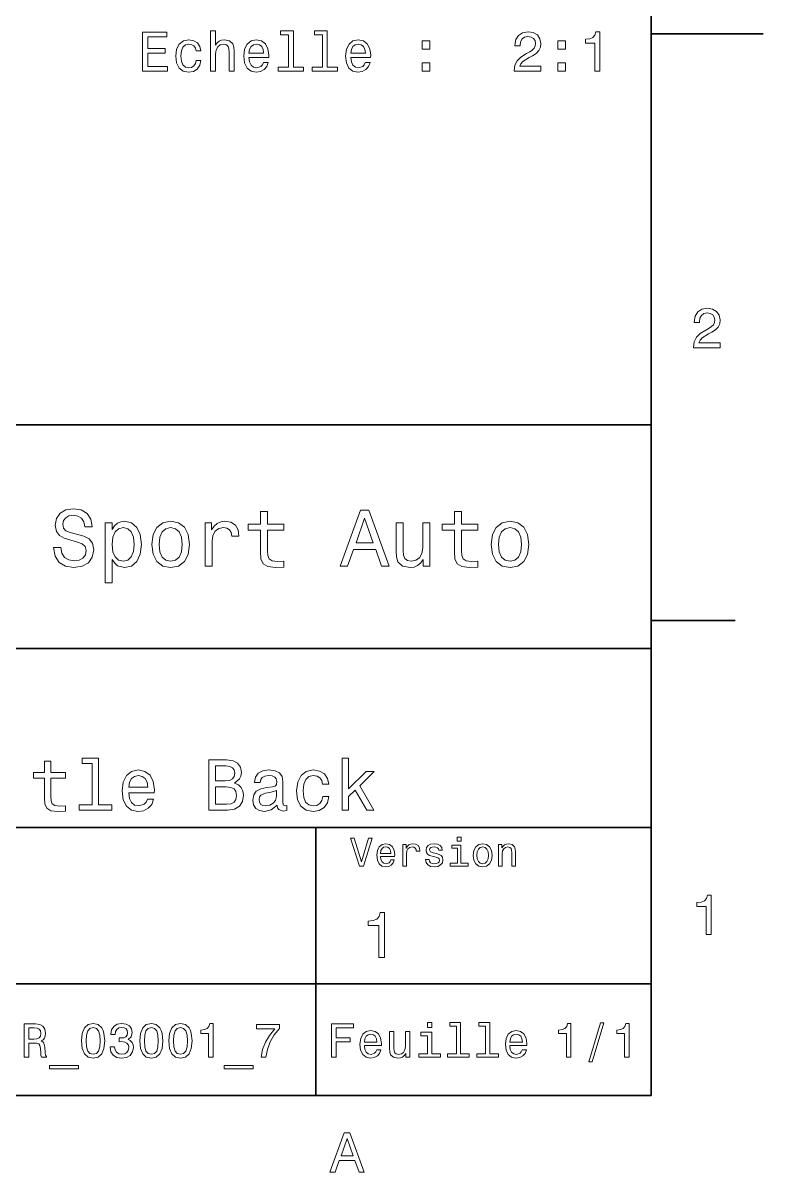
# Model space of a CAD drawing. Extents: x 0 to 297, y 0 to 210.
# Drawn here: x 230.8 to 297, y 3.2 to 106 of the extents above; entities that cross this region are included whole.
import ezdxf

# ---------------------------------------------------------------- set-up
doc = ezdxf.new("R2010")
doc.units = 0

msp = doc.modelspace()

# ---------------------------------------------------------------- linework, layer by layer
at = {"color": 7, "lineweight": 35}
for p, q in [((287, 10), (287, 200)), ((97, 70), (287, 70)), ((287, 70), (287, 10)), ((162, 50), (287, 50)), ((162, 34), (287, 34)), ((257, 10), (257, 34)), ((162, 20), (287, 20)), ((10, 10), (287, 10)), ((97, 10), (287, 10))]:
    msp.add_line(p, q, dxfattribs=at)
at = {"color": 7, "lineweight": 35, "ltscale": 0.25}
msp.add_line((287, 105), (297, 105), dxfattribs=at)
at = {"color": 7, "lineweight": 35, "ltscale": 0.1875}
msp.add_line((287, 52.5), (294.5, 52.5), dxfattribs=at)
at = {"color": 7, "lineweight": 13}
for points in [[(241.507751, 101.654968), (243.726761, 101.654968), (243.726761, 102.078598), (241.971725, 102.078598), (241.971725, 103.263756), (243.535126, 103.263756), (243.535126, 103.682343), (241.971725, 103.682343), (241.971725, 104.731339), (243.686417, 104.731339), (243.686417, 105.154968), (241.507751, 105.154968)], [(247.594925, 101.654968), (248.038727, 101.654968), (248.038727, 103.218369), (248.084122, 103.576439), (248.230362, 103.838684), (248.457321, 104.000069), (248.759903, 104.060585), (249.001984, 104.010155), (249.153275, 103.873985), (249.228928, 103.647041), (249.25415, 103.344452), (249.25415, 101.654968), (249.697952, 101.654968), (249.697952, 103.435226), (249.67778, 103.793297), (249.58699, 104.090851), (249.289444, 104.363182), (248.82547, 104.459), (248.573303, 104.423698), (248.356445, 104.327881), (248.174896, 104.176582), (248.038727, 103.96981), (248.038727, 105.276009), (247.594925, 105.276009)], [(254.54953, 104.902809), (254.54953, 102.028168), (253.636703, 102.028168), (253.636703, 101.654968), (255.901123, 101.654968), (255.901123, 102.028168), (254.993332, 102.028168), (254.993332, 105.276009), (253.853561, 105.276009), (253.853561, 104.902809)], [(257.585571, 104.902809), (257.585571, 102.028168), (256.672729, 102.028168), (256.672729, 101.654968), (258.937134, 101.654968), (258.937134, 102.028168), (258.029358, 102.028168), (258.029358, 105.276009), (256.889587, 105.276009), (256.889587, 104.902809)], [(274.732544, 101.654968), (277.138153, 101.654968), (277.138153, 102.088684), (275.236847, 102.088684), (275.342773, 102.325714), (275.524323, 102.5224), (276.084106, 102.88047), (276.381653, 103.031769), (276.714508, 103.248627), (276.951538, 103.500793), (277.087708, 103.79834), (277.138153, 104.136238), (277.052429, 104.559868), (276.815369, 104.892723), (276.452271, 105.104538), (275.983246, 105.180183), (275.499084, 105.094452), (275.130951, 104.857414), (274.893921, 104.479179), (274.813232, 103.979897), (274.813232, 103.909294), (275.272156, 103.909294), (275.272156, 103.949638), (275.317535, 104.29258), (275.453705, 104.544739), (275.670563, 104.706123), (275.958038, 104.761597), (276.250549, 104.711166), (276.467407, 104.585083), (276.608612, 104.388397), (276.659058, 104.141281), (276.623749, 103.909294), (276.527924, 103.712608), (276.366547, 103.541138), (276.144623, 103.389839), (275.847076, 103.228455), (275.352844, 102.915771), (275.004852, 102.582924), (274.798096, 102.179466), (274.732544, 101.670097)], [(281.944336, 101.654968), (282.403259, 101.654968), (282.403259, 105.180183), (282.060333, 105.180183), (281.969543, 104.872551), (281.787994, 104.665771), (281.51062, 104.544739), (281.12735, 104.504395), (281.12735, 104.146324), (281.944336, 104.146324)], [(246.283676, 103.465485), (246.722443, 103.465485), (246.631668, 103.868942), (246.41481, 104.186668), (246.076904, 104.383354), (245.638153, 104.459), (245.154007, 104.358139), (244.785843, 104.075714), (244.553864, 103.616783), (244.47316, 103.001511), (244.548813, 102.391281), (244.775757, 101.937386), (245.13382, 101.654968), (245.623016, 101.559151), (246.056732, 101.634796), (246.394638, 101.846611), (246.626617, 102.179466), (246.727493, 102.623268), (246.303864, 102.623268), (246.22821, 102.340851), (246.08699, 102.129028), (245.885269, 101.99791), (245.638153, 101.957565), (245.330521, 102.023125), (245.108612, 102.224854), (244.972443, 102.552666), (244.927048, 103.01664), (244.972443, 103.470528), (245.113647, 103.79834), (245.340607, 104.000069), (245.638153, 104.070671), (245.900391, 104.025284), (246.097076, 103.909294), (246.22821, 103.717651)], [(251.019272, 102.88047), (252.794495, 102.88047), (252.79953, 103.087242), (252.718842, 103.667213), (252.496933, 104.100937), (252.143921, 104.363182), (251.674896, 104.459), (251.215958, 104.358139), (250.86293, 104.075714), (250.635986, 103.616783), (250.555298, 103.011597), (250.630951, 102.391281), (250.857895, 101.937386), (251.205872, 101.654968), (251.65976, 101.559151), (252.053131, 101.62471), (252.3759, 101.796181), (252.61293, 102.068512), (252.7491, 102.431625), (252.310333, 102.431625), (252.219559, 102.229897), (252.08844, 102.078598), (251.71524, 101.957565), (251.42778, 102.013039), (251.210922, 102.189552), (251.069702, 102.477013), (251.019272, 102.865341)], [(251.019272, 103.25367), (251.074753, 103.601654), (251.210922, 103.858856), (251.417694, 104.015198), (251.690018, 104.070671), (251.957321, 104.015198), (252.164093, 103.858856), (252.290161, 103.601654), (252.335556, 103.25367)], [(260.12735, 102.88047), (261.902557, 102.88047), (261.907593, 103.087242), (261.826904, 103.667213), (261.605011, 104.100937), (261.251984, 104.363182), (260.782959, 104.459), (260.324036, 104.358139), (259.971008, 104.075714), (259.744049, 103.616783), (259.663361, 103.011597), (259.739014, 102.391281), (259.965973, 101.937386), (260.313934, 101.654968), (260.767822, 101.559151), (261.161194, 101.62471), (261.483978, 101.796181), (261.721008, 102.068512), (261.857178, 102.431625), (261.418396, 102.431625), (261.327637, 102.229897), (261.196503, 102.078598), (260.823303, 101.957565), (260.535858, 102.013039), (260.319, 102.189552), (260.177765, 102.477013), (260.12735, 102.865341)], [(260.12735, 103.25367), (260.182831, 103.601654), (260.319, 103.858856), (260.525757, 104.015198), (260.798096, 104.070671), (261.065369, 104.015198), (261.272156, 103.858856), (261.398224, 103.601654), (261.443634, 103.25367)], [(266.507019, 103.61174), (267.203003, 103.61174), (267.203003, 104.363182), (266.507019, 104.363182)], [(278.651123, 103.61174), (279.347076, 103.61174), (279.347076, 104.363182), (278.651123, 104.363182)], [(266.507019, 101.654968), (267.203003, 101.654968), (267.203003, 102.40641), (266.507019, 102.40641)], [(278.651123, 101.654968), (279.347076, 101.654968), (279.347076, 102.40641), (278.651123, 102.40641)], [(290.76947, 76.916786), (293.175079, 76.916786), (293.175079, 77.350502), (291.273773, 77.350502), (291.3797, 77.587532), (291.561249, 77.784218), (292.121033, 78.142288), (292.418579, 78.293587), (292.751434, 78.510445), (292.988464, 78.762604), (293.124634, 79.060158), (293.175079, 79.398056), (293.089355, 79.821686), (292.852325, 80.154541), (292.489197, 80.366356), (292.020172, 80.442001), (291.536041, 80.35627), (291.167877, 80.119232), (290.930847, 79.740997), (290.850159, 79.241714), (290.850159, 79.171112), (291.309082, 79.171112), (291.309082, 79.211456), (291.354462, 79.554398), (291.490631, 79.806557), (291.707489, 79.967941), (291.994965, 80.023415), (292.287476, 79.972984), (292.504333, 79.846901), (292.645538, 79.650215), (292.695984, 79.403099), (292.660675, 79.171112), (292.56485, 78.974426), (292.403473, 78.802956), (292.181549, 78.651657), (291.884003, 78.490273), (291.389771, 78.177589), (291.041779, 77.844742), (290.835022, 77.441284), (290.76947, 76.931915)], [(234.20462, 59.030979), (233.548996, 59.030979), (233.693085, 58.267288), (234.053314, 57.70533), (234.608078, 57.366714), (235.357361, 57.244236), (236.099426, 57.359509), (236.654175, 57.67651), (237.007202, 58.17363), (237.136902, 58.82925), (237.028824, 59.420029), (236.726227, 59.801872), (236.236313, 60.054031), (235.580704, 60.241352), (235.018738, 60.378242), (234.651306, 60.536743), (234.442368, 60.767288), (234.377533, 61.127522), (234.442368, 61.451729), (234.629684, 61.696686), (234.917877, 61.862389), (235.314133, 61.920029), (235.71759, 61.84798), (236.034592, 61.653458), (236.24353, 61.32925), (236.344391, 60.889767), (237, 60.889767), (237, 60.904179), (236.884735, 61.581409), (236.546112, 62.085732), (236.01297, 62.402737), (235.292511, 62.510807), (234.644104, 62.402737), (234.139771, 62.100143), (233.815567, 61.631844), (233.700287, 61.026657), (233.793961, 60.486309), (234.067734, 60.118874), (234.5, 59.873917), (235.09079, 59.6866), (235.674362, 59.520893), (236.113831, 59.362389), (236.380402, 59.131844), (236.47406, 58.757202), (236.387619, 58.375359), (236.164276, 58.087173), (235.825653, 57.907059), (235.386169, 57.849422), (234.896255, 57.928673), (234.521622, 58.159222), (234.283875, 58.533859)], [(252.05043, 60.579971), (252.05043, 58.64193), (252.093658, 58.015129), (252.29538, 57.582851), (252.698853, 57.330688), (253.383286, 57.244236), (254.132568, 57.280258), (254.132568, 57.827808), (253.585022, 57.78458), (253.087891, 57.842216), (252.82132, 58.022331), (252.706055, 58.324928), (252.684448, 58.75), (252.684448, 60.579971), (254.132568, 60.579971), (254.132568, 61.120316), (252.684448, 61.120316), (252.684448, 62.251438), (252.05043, 62.251438), (252.05043, 61.120316), (250.955322, 61.120316), (250.955322, 60.579971)], [(259.175781, 57.381123), (259.838623, 57.381123), (260.364563, 58.850864), (262.360229, 58.850864), (262.886169, 57.381123), (263.563416, 57.381123), (261.733429, 62.388329), (260.998566, 62.388329)], [(269.399109, 60.579971), (269.399109, 58.64193), (269.442352, 58.015129), (269.644073, 57.582851), (270.047546, 57.330688), (270.731995, 57.244236), (271.481262, 57.280258), (271.481262, 57.827808), (270.933716, 57.78458), (270.436584, 57.842216), (270.170013, 58.022331), (270.054749, 58.324928), (270.033142, 58.75), (270.033142, 60.579971), (271.481262, 60.579971), (271.481262, 61.120316), (270.033142, 61.120316), (270.033142, 62.251438), (269.399109, 62.251438), (269.399109, 61.120316), (268.304016, 61.120316), (268.304016, 60.579971)], [(238.786743, 60.652016), (238.786743, 61.25), (238.15274, 61.25), (238.15274, 55.882565), (238.786743, 55.882565), (238.786743, 57.971901), (239.010101, 57.633286), (239.262253, 57.409943), (239.896271, 57.244236), (240.50145, 57.381123), (240.976959, 57.791786), (241.286743, 58.440201), (241.402023, 59.319164), (241.286743, 60.190922), (240.976959, 60.839336), (240.50145, 61.242794), (239.896271, 61.386887), (239.550446, 61.343658), (239.255051, 61.206772), (239.002899, 60.976223)], [(239.788193, 57.8134), (239.363129, 57.907059), (239.053314, 58.195244), (238.858795, 58.663544), (238.793945, 59.319164), (238.858795, 59.967579), (239.053314, 60.435879), (239.363129, 60.716858), (239.788193, 60.817722), (240.177246, 60.716858), (240.48703, 60.428673), (240.681564, 59.960373), (240.753601, 59.319164), (240.681564, 58.67075), (240.48703, 58.195244), (240.177246, 57.907059)], [(242.338623, 59.311958), (242.453888, 58.432995), (242.785309, 57.78458), (243.311249, 57.381123), (244.017303, 57.244236), (244.716141, 57.381123), (245.242081, 57.777374), (245.573486, 58.425793), (245.695969, 59.311958), (245.573486, 60.190922), (245.242081, 60.846542), (244.716141, 61.242794), (244.017303, 61.386887), (243.311249, 61.242794), (242.785309, 60.839336), (242.453888, 60.190922)], [(242.98703, 59.319164), (243.05188, 59.967579), (243.253601, 60.435879), (243.57782, 60.72406), (244.017303, 60.824928), (244.449585, 60.72406), (244.773773, 60.443081), (244.97551, 59.967579), (245.047546, 59.319164), (244.97551, 58.663544), (244.773773, 58.188038), (244.449585, 57.899853), (244.017303, 57.806194), (243.57782, 57.899853), (243.253601, 58.188038), (243.05188, 58.663544)], [(247.100861, 57.381123), (247.734863, 57.381123), (247.734863, 59.592937), (247.799713, 60.12608), (247.994232, 60.507923), (248.311249, 60.738472), (248.736313, 60.817722), (249.053314, 60.767288), (249.291077, 60.623199), (249.435165, 60.378242), (249.485596, 60.046829), (250.126801, 60.046829), (250.040344, 60.630402), (249.802597, 61.048271), (249.406342, 61.30043), (248.865997, 61.386887), (248.498566, 61.32925), (248.181549, 61.185158), (247.900574, 60.940201), (247.677246, 60.608788), (247.677246, 61.25), (247.100861, 61.25)], [(260.595093, 59.463257), (261.365997, 61.667866), (262.136902, 59.463257)], [(267.194519, 61.25), (266.560516, 61.25), (266.560516, 59.016571), (266.488464, 58.497837), (266.279541, 58.123196), (265.955322, 57.892651), (265.530243, 57.820602), (265.19165, 57.878242), (264.975494, 58.051151), (264.853027, 58.346542), (264.824219, 58.764408), (264.824219, 61.25), (264.190186, 61.25), (264.190186, 58.706772), (264.211792, 58.195244), (264.348694, 57.770172), (264.766571, 57.381123), (265.436584, 57.244236), (265.796814, 57.294666), (266.106628, 57.424351), (266.373199, 57.647694), (266.589325, 57.971901), (266.589325, 57.381123), (267.194519, 57.381123)], [(272.698853, 59.311958), (272.814117, 58.432995), (273.145508, 57.78458), (273.671448, 57.381123), (274.377502, 57.244236), (275.076355, 57.381123), (275.602295, 57.777374), (275.933716, 58.425793), (276.056183, 59.311958), (275.933716, 60.190922), (275.602295, 60.846542), (275.076355, 61.242794), (274.377502, 61.386887), (273.671448, 61.242794), (273.145508, 60.839336), (272.814117, 60.190922)], [(273.34726, 59.319164), (273.412109, 59.967579), (273.613831, 60.435879), (273.938019, 60.72406), (274.377502, 60.824928), (274.809784, 60.72406), (275.134003, 60.443081), (275.335724, 59.967579), (275.407776, 59.319164), (275.335724, 58.663544), (275.134003, 58.188038), (274.809784, 57.899853), (274.377502, 57.806194), (273.938019, 57.899853), (273.613831, 58.188038), (273.412109, 58.663544)], [(237.002869, 39.706051), (237.002869, 36.010086), (235.829254, 36.010086), (235.829254, 35.530258), (238.740631, 35.530258), (238.740631, 36.010086), (237.573486, 36.010086), (237.573486, 40.185879), (236.108063, 40.185879), (236.108063, 39.706051)], [(259.366699, 35.530258), (259.937317, 35.530258), (259.937317, 36.755764), (260.533875, 37.332851), (261.55835, 35.530258), (262.200287, 35.530258), (260.922913, 37.728386), (262.232697, 39.012245), (261.51297, 39.012245), (259.937317, 37.443081), (259.937317, 40.185879), (259.366699, 40.185879)], [(232.729828, 38.409222), (232.729828, 36.664986), (232.768723, 36.100864), (232.950287, 35.711815), (233.3134, 35.484871), (233.929382, 35.407059), (234.603745, 35.43948), (234.603745, 35.932274), (234.110947, 35.893372), (233.663544, 35.945244), (233.42363, 36.107349), (233.319885, 36.379681), (233.30043, 36.762245), (233.30043, 38.409222), (234.603745, 38.409222), (234.603745, 38.895531), (233.30043, 38.895531), (233.30043, 39.913544), (232.729828, 39.913544), (232.729828, 38.895531), (231.744232, 38.895531), (231.744232, 38.409222)], [(240.270889, 37.105907), (242.553314, 37.105907), (242.559784, 37.371758), (242.456055, 38.117435), (242.170746, 38.675072), (241.716858, 39.012245), (241.113831, 39.135445), (240.523773, 39.005764), (240.069885, 38.642651), (239.778091, 38.052593), (239.674347, 37.274494), (239.771606, 36.476944), (240.0634, 35.893372), (240.510803, 35.530258), (241.094376, 35.407059), (241.600143, 35.491352), (242.015121, 35.711815), (242.319885, 36.061958), (242.494949, 36.528816), (241.930832, 36.528816), (241.814117, 36.269451), (241.645523, 36.074928), (241.165695, 35.919308), (240.796112, 35.990631), (240.517288, 36.217579), (240.335724, 36.587173), (240.270889, 37.086452)], [(249.731262, 37.961815), (250.18515, 38.337894), (250.301865, 38.590778), (250.340775, 38.902016), (250.25647, 39.388329), (250.003601, 39.738472), (249.595093, 39.95245), (249.02449, 40.030258), (247.422913, 40.030258), (247.422913, 35.530258), (249.115265, 35.530258), (249.718292, 35.621037), (250.165695, 35.886887), (250.444519, 36.308357), (250.541779, 36.87896), (250.483429, 37.261528), (250.327805, 37.57925), (250.074921, 37.812679)], [(248.901291, 38.162823), (248.01944, 38.162823), (248.01944, 39.492073), (248.953156, 39.492073), (249.303314, 39.453171), (249.549713, 39.336452), (249.698837, 39.135445), (249.750717, 38.837173), (249.692352, 38.538902), (249.536743, 38.331409), (249.270889, 38.201729)], [(253.550415, 35.98415), (253.550415, 35.964695), (253.582855, 35.744236), (253.680115, 35.588615), (254.088608, 35.465416), (254.406342, 35.517288), (254.406342, 35.958214), (254.270172, 35.938759), (254.088608, 36.023052), (254.056183, 36.282421), (254.056183, 38.085014), (253.978378, 38.545387), (253.751434, 38.869595), (253.355896, 39.064121), (252.798264, 39.135445), (252.253601, 39.057636), (251.851578, 38.837173), (251.598694, 38.493515), (251.514404, 38.039623), (251.514404, 38.000721), (252.026642, 38.000721), (252.072037, 38.273052), (252.214691, 38.467579), (252.44812, 38.584293), (252.778809, 38.629681), (253.096527, 38.59726), (253.323486, 38.5), (253.459656, 38.331409), (253.505035, 38.09798), (253.479095, 37.825645), (253.375351, 37.68948), (253.115997, 37.624638), (252.629669, 37.572765), (252.072037, 37.456051), (251.676514, 37.248558), (251.443085, 36.924351), (251.37175, 36.444523), (251.436584, 36.016571), (251.637604, 35.698845), (251.961807, 35.497837), (252.40921, 35.426514), (253.012238, 35.562679)], [(257.603027, 37.858067), (258.167145, 37.858067), (258.050415, 38.376801), (257.771606, 38.785301), (257.337158, 39.038185), (256.773041, 39.135445), (256.150574, 39.005764), (255.677231, 38.642651), (255.378967, 38.052593), (255.275208, 37.261528), (255.372467, 36.476944), (255.664261, 35.893372), (256.124634, 35.530258), (256.753601, 35.407059), (257.311218, 35.504322), (257.745667, 35.776657), (258.043945, 36.204609), (258.173645, 36.775215), (257.628967, 36.775215), (257.531677, 36.412102), (257.350159, 36.139767), (257.090759, 35.97118), (256.773041, 35.919308), (256.377502, 36.003601), (256.092224, 36.262966), (255.917145, 36.684437), (255.858795, 37.280979), (255.917145, 37.864552), (256.098694, 38.286022), (256.390503, 38.545387), (256.773041, 38.636166), (257.110229, 38.577808), (257.363098, 38.428673), (257.531677, 38.182274)], [(240.270889, 37.585735), (240.342209, 38.033138), (240.517288, 38.363831), (240.783142, 38.564842), (241.13327, 38.636166), (241.476944, 38.564842), (241.742798, 38.363831), (241.904892, 38.033138), (241.963257, 37.585735)], [(249.043945, 36.068443), (248.01944, 36.068443), (248.01944, 37.618156), (248.98558, 37.618156), (249.394089, 37.572765), (249.685867, 37.4366), (249.860947, 37.203171), (249.919296, 36.865993), (249.860947, 36.509365), (249.698837, 36.262966), (249.426514, 36.113831)], [(253.48558, 36.749279), (253.407776, 36.412102), (253.200287, 36.152737), (252.889038, 35.98415), (252.50647, 35.925793), (252.260071, 35.958214), (252.085007, 36.061958), (251.974777, 36.243515), (251.942352, 36.496395), (251.968292, 36.723343), (252.072037, 36.885445), (252.48703, 37.067001), (253.012238, 37.14481), (253.48558, 37.30043)], [(261.71109, 33.03458), (261.08429, 30.905619), (260.439484, 33.03458), (260.09726, 33.03458), (260.904175, 30.530979), (261.264404, 30.530979), (262.053314, 33.03458)], [(269.992798, 33.117435), (269.657776, 33.117435), (269.657776, 32.757202), (269.992798, 32.757202)], [(262.784576, 31.40634), (264.052582, 31.40634), (264.056183, 31.554033), (263.998566, 31.9683), (263.840057, 32.278099), (263.587891, 32.465416), (263.252869, 32.533859), (262.925079, 32.461815), (262.672913, 32.260086), (262.510803, 31.932276), (262.453156, 31.5), (262.507202, 31.056915), (262.669312, 30.732708), (262.917877, 30.530979), (263.242065, 30.462536), (263.523041, 30.509365), (263.753601, 30.631844), (263.922913, 30.826368), (264.020172, 31.085733), (263.706787, 31.085733), (263.641937, 30.941643), (263.548279, 30.833572), (263.281708, 30.747118), (263.076355, 30.786743), (262.921478, 30.912823), (262.820618, 31.118155), (262.784576, 31.395533)], [(262.784576, 31.672911), (262.824219, 31.921469), (262.921478, 32.105186), (263.069153, 32.216858), (263.263702, 32.256485), (263.45462, 32.216858), (263.602295, 32.105186), (263.692352, 31.921469), (263.724792, 31.672911)], [(264.794678, 30.530979), (265.111664, 30.530979), (265.111664, 31.636887), (265.144104, 31.903458), (265.241364, 32.094379), (265.399841, 32.209652), (265.612396, 32.249279), (265.770905, 32.224064), (265.889771, 32.152016), (265.961823, 32.029537), (265.98703, 31.863832), (266.307648, 31.863832), (266.264404, 32.155621), (266.145538, 32.364552), (265.947418, 32.490635), (265.677246, 32.533859), (265.49353, 32.505043), (265.335022, 32.432995), (265.194519, 32.310516), (265.082855, 32.144814), (265.082855, 32.465416), (264.794678, 32.465416)], [(267.791779, 31.658501), (267.485596, 31.730547), (267.258636, 31.8134), (267.182983, 31.982708), (267.20462, 32.101585), (267.280273, 32.188038), (267.40274, 32.242073), (267.579254, 32.263687), (267.748566, 32.242073), (267.881836, 32.177231), (267.968292, 32.079971), (268.004333, 31.950287), (268.314117, 31.950287), (268.314117, 31.957493), (268.260101, 32.191643), (268.112396, 32.375359), (267.881836, 32.490635), (267.579254, 32.533859), (267.273041, 32.490635), (267.049713, 32.371758), (266.90921, 32.195244), (266.865997, 31.971901), (266.898407, 31.755764), (266.999268, 31.604465), (267.164978, 31.496397), (267.406342, 31.420748), (267.759369, 31.334293), (267.975494, 31.244236), (268.033142, 31.17219), (268.054749, 31.064121), (268.022339, 30.930836), (267.935883, 30.829971), (267.79538, 30.765129), (267.608063, 30.743515), (267.409943, 30.765129), (267.265839, 30.840778), (267.168579, 30.963255), (267.128967, 31.132565), (266.822754, 31.132565), (266.873199, 30.844379), (267.020905, 30.635447), (267.255035, 30.509365), (267.579254, 30.462536), (267.917877, 30.509365), (268.166412, 30.635447), (268.317719, 30.837175), (268.371765, 31.100143), (268.332123, 31.327089), (268.220459, 31.481987), (268.036743, 31.582851)], [(269.981995, 30.79755), (269.981995, 32.400574), (269.167877, 32.400574), (269.167877, 32.130402), (269.664978, 32.130402), (269.664978, 30.79755), (269.016571, 30.79755), (269.016571, 30.530979), (270.637604, 30.530979), (270.637604, 30.79755)], [(271.087891, 31.496397), (271.145538, 31.056915), (271.311249, 30.732708), (271.574219, 30.530979), (271.927246, 30.462536), (272.276672, 30.530979), (272.539612, 30.729107), (272.705322, 31.053314), (272.766571, 31.496397), (272.705322, 31.935879), (272.539612, 32.263687), (272.276672, 32.461815), (271.927246, 32.533859), (271.574219, 32.461815), (271.311249, 32.260086), (271.145538, 31.935879)], [(271.412109, 31.5), (271.444519, 31.824207), (271.54538, 32.058357), (271.707489, 32.20245), (271.927246, 32.25288), (272.143372, 32.20245), (272.305481, 32.061958), (272.406342, 31.824207), (272.442352, 31.5), (272.406342, 31.17219), (272.305481, 30.934437), (272.143372, 30.790344), (271.927246, 30.743515), (271.707489, 30.790344), (271.54538, 30.934437), (271.444519, 31.17219)], [(273.350159, 30.530979), (273.667145, 30.530979), (273.667145, 31.647694), (273.699554, 31.903458), (273.804047, 32.090778), (273.966125, 32.206051), (274.182281, 32.249279), (274.355194, 32.213257), (274.463257, 32.115993), (274.517303, 31.95389), (274.535309, 31.737751), (274.535309, 30.530979), (274.852295, 30.530979), (274.852295, 31.802593), (274.837891, 32.058357), (274.773041, 32.270893), (274.560516, 32.465416), (274.229095, 32.533859), (274.04538, 32.508644), (273.890503, 32.440201), (273.757202, 32.324928), (273.65274, 32.170029), (273.65274, 32.465416), (273.350159, 32.465416)], [(291.909241, 24.416786), (292.368164, 24.416786), (292.368164, 27.942001), (292.025208, 27.942001), (291.934448, 27.634365), (291.752899, 27.427593), (291.475525, 27.306557), (291.092224, 27.266211), (291.092224, 26.90814), (291.909241, 26.90814)], [(262.631134, 22.360231), (263.155609, 22.360231), (263.155609, 26.38905), (262.763702, 26.38905), (262.659943, 26.037464), (262.452454, 25.801153), (262.135437, 25.662825), (261.697418, 25.616714), (261.697418, 25.207493), (262.631134, 25.207493)], [(236.043228, 14.894093), (236.108063, 14.215418), (236.311234, 13.731268), (236.635452, 13.43732), (237.085022, 13.342219), (237.530258, 13.43732), (237.854462, 13.731268), (238.053314, 14.215418), (238.122482, 14.894093), (238.053314, 15.568444), (237.971176, 15.836456), (237.854462, 16.056917), (237.530258, 16.350864), (237.085022, 16.450289), (236.635452, 16.350864), (236.311234, 16.052593), (236.108063, 15.568444)], [(238.597977, 14.371037), (238.597977, 14.340778), (238.667145, 13.925793), (238.870316, 13.614553), (239.190201, 13.415707), (239.613831, 13.342219), (240.0634, 13.415707), (240.400574, 13.605908), (240.616714, 13.908502), (240.694519, 14.297551), (240.659943, 14.552594), (240.564835, 14.760087), (240.409225, 14.92003), (240.201721, 15.036744), (240.482712, 15.270173), (240.582138, 15.641932), (240.517288, 15.979107), (240.331406, 16.23415), (240.028824, 16.394093), (239.613831, 16.450289), (239.224777, 16.381124), (238.926514, 16.190922), (238.731995, 15.888329), (238.667145, 15.486312), (238.667145, 15.456053), (239.05188, 15.456053), (239.086456, 15.73271), (239.198853, 15.931557), (239.380402, 16.052593), (239.635452, 16.095821), (239.860229, 16.061239), (240.02449, 15.970462), (240.123917, 15.823487), (240.162827, 15.62464), (240.123917, 15.412825), (240.020172, 15.270173), (239.838623, 15.183718), (239.592224, 15.157782), (239.42363, 15.162104), (239.42363, 14.820605), (239.635452, 14.829251), (239.907776, 14.790346), (240.110947, 14.6866), (240.231995, 14.518012), (240.275223, 14.297551), (240.227661, 14.04683), (240.10231, 13.860951), (239.903458, 13.744237), (239.639771, 13.705332), (239.367432, 13.748559), (239.168594, 13.878242), (239.043228, 14.085735), (238.995682, 14.371037)], [(241.247833, 14.894093), (241.312683, 14.215418), (241.515854, 13.731268), (241.840057, 13.43732), (242.289627, 13.342219), (242.734863, 13.43732), (243.059082, 13.731268), (243.257919, 14.215418), (243.327087, 14.894093), (243.257919, 15.568444), (243.175797, 15.836456), (243.059082, 16.056917), (242.734863, 16.350864), (242.289627, 16.450289), (241.840057, 16.350864), (241.515854, 16.052593), (241.312683, 15.568444)], [(243.850143, 14.894093), (243.914978, 14.215418), (244.118149, 13.731268), (244.442368, 13.43732), (244.891937, 13.342219), (245.337173, 13.43732), (245.661377, 13.731268), (245.860229, 14.215418), (245.929398, 14.894093), (245.860229, 15.568444), (245.778091, 15.836456), (245.661377, 16.056917), (245.337173, 16.350864), (244.891937, 16.450289), (244.442368, 16.350864), (244.118149, 16.052593), (243.914978, 15.568444)], [(247.416428, 13.428675), (247.809799, 13.428675), (247.809799, 16.450289), (247.515854, 16.450289), (247.438034, 16.1866), (247.282425, 16.009367), (247.044662, 15.905621), (246.716141, 15.871038), (246.716141, 15.564121), (247.416428, 15.564121)], [(267.389038, 16.532421), (266.98703, 16.532421), (266.98703, 16.100145), (267.389038, 16.100145)], [(269.572052, 16.212536), (269.572052, 13.748559), (268.789612, 13.748559), (268.789612, 13.428675), (270.73056, 13.428675), (270.73056, 13.748559), (269.952454, 13.748559), (269.952454, 16.532421), (268.975494, 16.532421), (268.975494, 16.212536)], [(272.174347, 16.212536), (272.174347, 13.748559), (271.391937, 13.748559), (271.391937, 13.428675), (273.332855, 13.428675), (273.332855, 13.748559), (272.554749, 13.748559), (272.554749, 16.532421), (271.57782, 16.532421), (271.57782, 16.212536)], [(279.416443, 13.428675), (279.809814, 13.428675), (279.809814, 16.450289), (279.515839, 16.450289), (279.438049, 16.1866), (279.28241, 16.009367), (279.044678, 15.905621), (278.716125, 15.871038), (278.716125, 15.564121), (279.416443, 15.564121)], [(281.42218, 13.026657), (281.720459, 13.026657), (282.766571, 16.510807), (282.463989, 16.510807)], [(284.621033, 13.428675), (285.014404, 13.428675), (285.014404, 16.450289), (284.720459, 16.450289), (284.642639, 16.1866), (284.48703, 16.009367), (284.249268, 15.905621), (283.920746, 15.871038), (283.920746, 15.564121), (284.621033, 15.564121)], [(230.916428, 13.428675), (231.318436, 13.428675), (231.318436, 14.695246), (231.729111, 14.695246), (232.031693, 14.682277), (232.221893, 14.621758), (232.325653, 14.479107), (232.368881, 14.224064), (232.390488, 13.835014), (232.416428, 13.579971), (232.468292, 13.428675), (232.922195, 13.428675), (232.922195, 13.510807), (232.822769, 13.631845), (232.788177, 13.856628), (232.757919, 14.340778), (232.684433, 14.699568), (232.585007, 14.81196), (232.429398, 14.894093), (232.60231, 15.002162), (232.723343, 15.153459), (232.801147, 15.34366), (232.827087, 15.572767), (232.766571, 15.93588), (232.593658, 16.208214), (232.30835, 16.372478), (231.919312, 16.428675), (230.916428, 16.428675)], [(231.806915, 16.061239), (232.070602, 16.035303), (232.256485, 15.953171), (232.373199, 15.801874), (232.412109, 15.564121), (232.368881, 15.313401), (232.252167, 15.162104), (232.053314, 15.084294), (231.780975, 15.06268), (231.318436, 15.06268), (231.318436, 16.061239)], [(236.458206, 14.894093), (236.492798, 15.417148), (236.600861, 15.793228), (236.795395, 16.013689), (237.085022, 16.091499), (237.370316, 16.013689), (237.564835, 15.793228), (237.672913, 15.417148), (237.707489, 14.894093), (237.672913, 14.366715), (237.564835, 13.990634), (237.370316, 13.770173), (237.085022, 13.696686), (236.795395, 13.770173), (236.600861, 13.990634), (236.492798, 14.366715)], [(241.662827, 14.894093), (241.697403, 15.417148), (241.805481, 15.793228), (242, 16.013689), (242.289627, 16.091499), (242.574921, 16.013689), (242.769455, 15.793228), (242.877518, 15.417148), (242.912109, 14.894093), (242.877518, 14.366715), (242.769455, 13.990634), (242.574921, 13.770173), (242.289627, 13.696686), (242, 13.770173), (241.805481, 13.990634), (241.697403, 14.366715)], [(244.265137, 14.894093), (244.299713, 15.417148), (244.407776, 15.793228), (244.60231, 16.013689), (244.891937, 16.091499), (245.177231, 16.013689), (245.371765, 15.793228), (245.479828, 15.417148), (245.514404, 14.894093), (245.479828, 14.366715), (245.371765, 13.990634), (245.177231, 13.770173), (244.891937, 13.696686), (244.60231, 13.770173), (244.407776, 13.990634), (244.299713, 14.366715)], [(252.097992, 13.428675), (252.534576, 13.428675), (252.677231, 14.141932), (252.927948, 14.807637), (253.282425, 15.425793), (253.744965, 16.005043), (253.744965, 16.363834), (251.687317, 16.363834), (251.687317, 15.970462), (253.329971, 15.970462), (252.854462, 15.386889), (252.495682, 14.777378), (252.244965, 14.128963)], [(258.414978, 13.428675), (258.817017, 13.428675), (258.817017, 14.807637), (260.079254, 14.807637), (260.079254, 15.166427), (258.817017, 15.166427), (258.817017, 16.065563), (260.368866, 16.065563), (260.368866, 16.428675), (258.414978, 16.428675)], [(261.341492, 14.479107), (262.863098, 14.479107), (262.867432, 14.656341), (262.798279, 15.153459), (262.608063, 15.525217), (262.305481, 15.75), (261.903473, 15.832133), (261.510101, 15.745678), (261.207489, 15.503603), (261.01297, 15.110231), (260.943817, 14.591499), (261.008636, 14.059798), (261.203156, 13.67075), (261.501434, 13.428675), (261.890503, 13.346542), (262.227661, 13.402739), (262.504333, 13.549712), (262.707489, 13.783141), (262.824219, 14.09438), (262.44812, 14.09438), (262.370331, 13.92147), (262.257935, 13.791787), (261.938049, 13.688041), (261.69165, 13.735591), (261.505768, 13.886888), (261.384735, 14.133286), (261.341492, 14.466139)], [(261.341492, 14.798992), (261.389038, 15.097262), (261.505768, 15.317724), (261.682983, 15.45173), (261.916412, 15.49928), (262.145538, 15.45173), (262.322754, 15.317724), (262.430847, 15.097262), (262.469727, 14.798992)], [(265.400574, 15.75), (265.020172, 15.75), (265.020172, 14.409943), (264.976959, 14.098703), (264.851593, 13.873919), (264.657074, 13.735591), (264.402008, 13.692364), (264.198853, 13.726946), (264.069153, 13.830692), (263.995667, 14.007925), (263.978394, 14.258646), (263.978394, 15.75), (263.597992, 15.75), (263.597992, 14.224064), (263.610962, 13.917148), (263.693085, 13.662104), (263.943817, 13.428675), (264.345825, 13.346542), (264.561951, 13.376801), (264.747833, 13.454611), (264.907776, 13.588617), (265.037476, 13.783141), (265.037476, 13.428675), (265.400574, 13.428675)], [(267.376068, 13.748559), (267.376068, 15.672191), (266.399139, 15.672191), (266.399139, 15.347983), (266.995667, 15.347983), (266.995667, 13.748559), (266.21759, 13.748559), (266.21759, 13.428675), (268.162811, 13.428675), (268.162811, 13.748559)], [(274.353027, 14.479107), (275.874634, 14.479107), (275.878967, 14.656341), (275.809814, 15.153459), (275.619598, 15.525217), (275.317017, 15.75), (274.914978, 15.832133), (274.521606, 15.745678), (274.219025, 15.503603), (274.024506, 15.110231), (273.955322, 14.591499), (274.020172, 14.059798), (274.214691, 13.67075), (274.51297, 13.428675), (274.902008, 13.346542), (275.239197, 13.402739), (275.515839, 13.549712), (275.719025, 13.783141), (275.835724, 14.09438), (275.459656, 14.09438), (275.381836, 13.92147), (275.26944, 13.791787), (274.949554, 13.688041), (274.703186, 13.735591), (274.517303, 13.886888), (274.39624, 14.133286), (274.353027, 14.466139)], [(274.353027, 14.798992), (274.400574, 15.097262), (274.517303, 15.317724), (274.694519, 15.45173), (274.927948, 15.49928), (275.157074, 15.45173), (275.33429, 15.317724), (275.442352, 15.097262), (275.481262, 14.798992)], [(233.181549, 12.711096), (233.181549, 12.408502), (235.783859, 12.408502), (235.783859, 12.711096)], [(248.795395, 12.711096), (248.795395, 12.408502), (251.39769, 12.408502), (251.39769, 12.711096)], [(258.266846, 3.166787), (258.730835, 3.166787), (259.098999, 4.195605), (260.495972, 4.195605), (260.864105, 3.166787), (261.338165, 3.166787), (260.05719, 6.67183), (259.542786, 6.67183)], [(259.260376, 4.624279), (259.799988, 6.167507), (260.33963, 4.624279)]]:
    msp.add_lwpolyline(points, close=True, dxfattribs=at)

doc.saveas('drawing.dxf')
